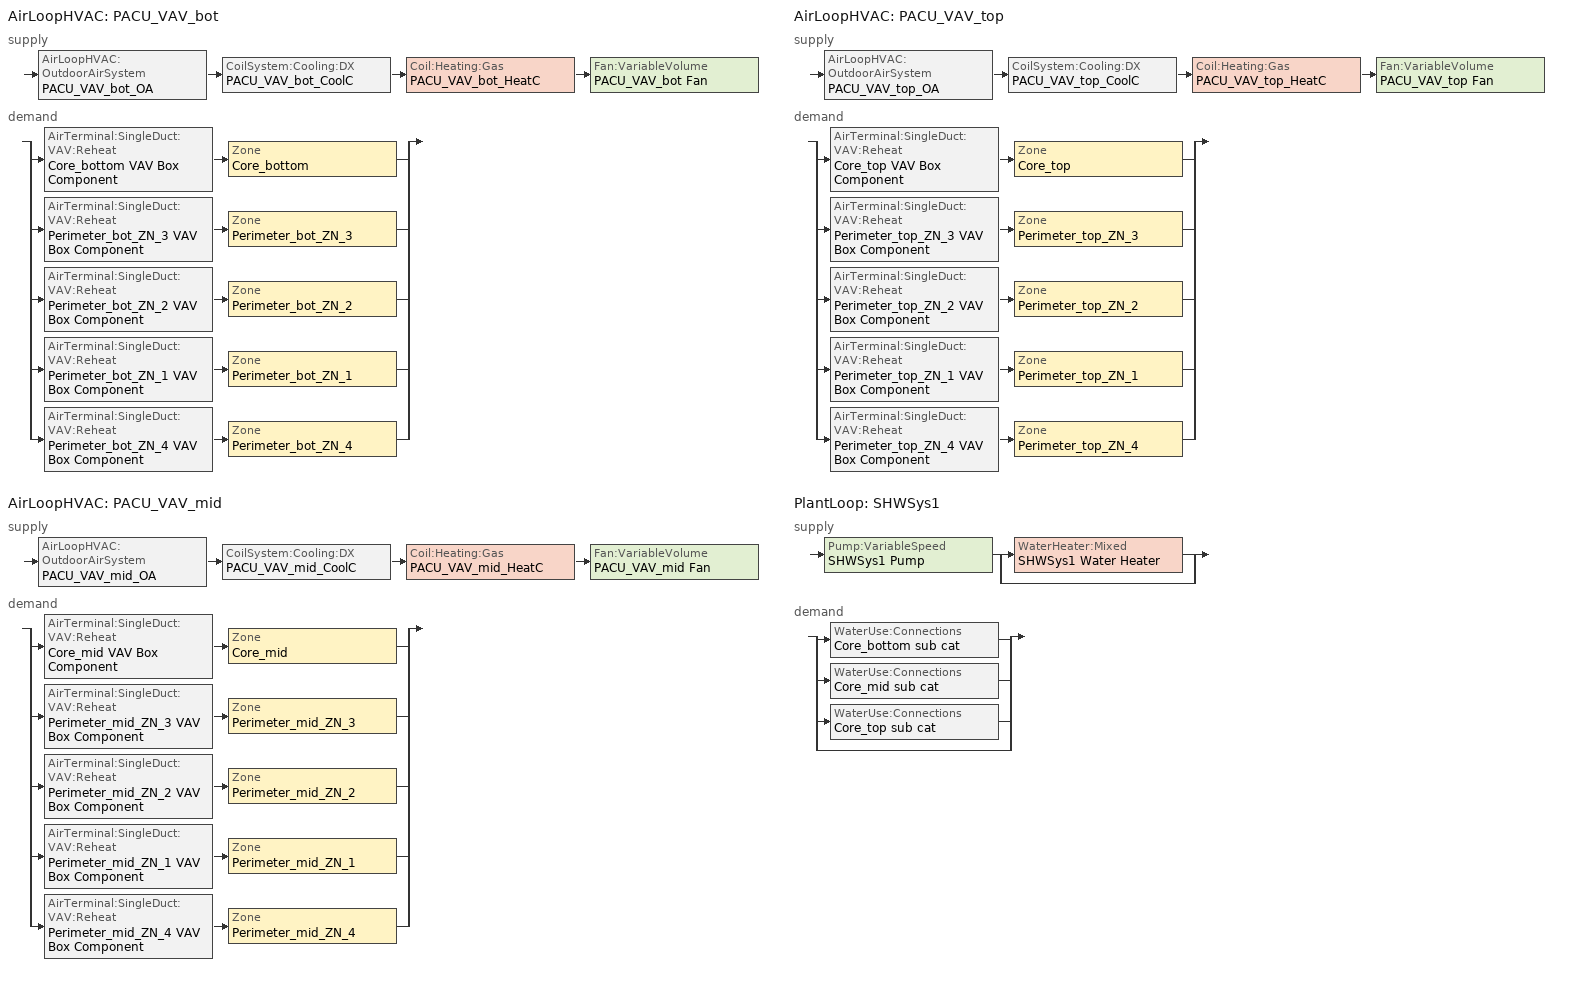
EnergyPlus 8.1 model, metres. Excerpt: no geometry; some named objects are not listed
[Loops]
AirLoopHVAC 'PACU_VAV_bot'
 supply: AirLoopHVAC:OutdoorAirSystem 'PACU_VAV_bot_OA' > CoilSystem:Cooling:DX 'PACU_VAV_bot_CoolC' > Coil:Heating:Gas 'PACU_VAV_bot_HeatC' > Fan:VariableVolume 'PACU_VAV_bot Fan'
 demand: split
  | AirTerminal:SingleDuct:VAV:Reheat 'Core_bottom VAV Box Component' > Zone 'Core_bottom'
  | AirTerminal:SingleDuct:VAV:Reheat 'Perimeter_bot_ZN_3 VAV Box Component' > Zone 'Perimeter_bot_ZN_3'
  | AirTerminal:SingleDuct:VAV:Reheat 'Perimeter_bot_ZN_2 VAV Box Component' > Zone 'Perimeter_bot_ZN_2'
  | AirTerminal:SingleDuct:VAV:Reheat 'Perimeter_bot_ZN_1 VAV Box Component' > Zone 'Perimeter_bot_ZN_1'
  | AirTerminal:SingleDuct:VAV:Reheat 'Perimeter_bot_ZN_4 VAV Box Component' > Zone 'Perimeter_bot_ZN_4'
AirLoopHVAC 'PACU_VAV_mid'
 supply: AirLoopHVAC:OutdoorAirSystem 'PACU_VAV_mid_OA' > CoilSystem:Cooling:DX 'PACU_VAV_mid_CoolC' > Coil:Heating:Gas 'PACU_VAV_mid_HeatC' > Fan:VariableVolume 'PACU_VAV_mid Fan'
 demand: split
  | AirTerminal:SingleDuct:VAV:Reheat 'Core_mid VAV Box Component' > Zone 'Core_mid'
  | AirTerminal:SingleDuct:VAV:Reheat 'Perimeter_mid_ZN_3 VAV Box Component' > Zone 'Perimeter_mid_ZN_3'
  | AirTerminal:SingleDuct:VAV:Reheat 'Perimeter_mid_ZN_2 VAV Box Component' > Zone 'Perimeter_mid_ZN_2'
  | AirTerminal:SingleDuct:VAV:Reheat 'Perimeter_mid_ZN_1 VAV Box Component' > Zone 'Perimeter_mid_ZN_1'
  | AirTerminal:SingleDuct:VAV:Reheat 'Perimeter_mid_ZN_4 VAV Box Component' > Zone 'Perimeter_mid_ZN_4'
AirLoopHVAC 'PACU_VAV_top'
 supply: AirLoopHVAC:OutdoorAirSystem 'PACU_VAV_top_OA' > CoilSystem:Cooling:DX 'PACU_VAV_top_CoolC' > Coil:Heating:Gas 'PACU_VAV_top_HeatC' > Fan:VariableVolume 'PACU_VAV_top Fan'
 demand: split
  | AirTerminal:SingleDuct:VAV:Reheat 'Core_top VAV Box Component' > Zone 'Core_top'
  | AirTerminal:SingleDuct:VAV:Reheat 'Perimeter_top_ZN_3 VAV Box Component' > Zone 'Perimeter_top_ZN_3'
  | AirTerminal:SingleDuct:VAV:Reheat 'Perimeter_top_ZN_2 VAV Box Component' > Zone 'Perimeter_top_ZN_2'
  | AirTerminal:SingleDuct:VAV:Reheat 'Perimeter_top_ZN_1 VAV Box Component' > Zone 'Perimeter_top_ZN_1'
  | AirTerminal:SingleDuct:VAV:Reheat 'Perimeter_top_ZN_4 VAV Box Component' > Zone 'Perimeter_top_ZN_4'
PlantLoop 'SHWSys1'
 supply: Pump:VariableSpeed 'SHWSys1 Pump' > split
  | WaterHeater:Mixed 'SHWSys1 Water Heater'
  | bypass
 demand: split
  | WaterUse:Connections 'Core_bottom sub cat'
  | WaterUse:Connections 'Core_mid sub cat'
  | WaterUse:Connections 'Core_top sub cat'
  | bypass
[DesignSpecification:OutdoorAir] Outdoor Air Flow per Zone {m3/s}=0
Name | Outdoor Air Method | Outdoor Air Flow per Zone Floor Area {m3/s-m2} | Outdoor Air Flow per Person {m3/s-person}
SZ DSOA Core_bottom; SZ DSOA Core_mid; SZ DSOA Core_top; SZ DSOA Perimeter_top_ZN_3; SZ DSOA Perimeter_top_ZN_2; SZ DSOA Perimeter_top_ZN_1; SZ DSOA Perimeter_top_ZN_4; SZ DSOA Perimeter_bot_ZN_3; SZ DSOA Perimeter_bot_ZN_2; SZ DSOA Perimeter_bot_ZN_1; SZ DSOA Perimeter_bot_ZN_4; SZ DSOA Perimeter_mid_ZN_3; SZ DSOA Perimeter_mid_ZN_2; SZ DSOA Perimeter_mid_ZN_1; SZ DSOA Perimeter_mid_ZN_4 | Flow/Area | 0.000431773
Zone Ventilation DCV | Sum | 0.00031 | 0.00236
[Sizing:Zone] Zone Cooling Design Supply Air Temperature Input Method=SupplyAirTemperature; Zone Cooling Design Supply Air Temperature {C}=12.8; Zone Heating Design Supply Air Temperature Input Method=SupplyAirTemperature; Zone Heating Design Supply Air Temperature {C}=40; Zone Cooling Design Supply Air Humidity Ratio {kgWater/kgDryAir}=0.0085; Zone Heating Design Supply Air Humidity Ratio {kgWater/kgDryAir}=0.008; Zone Heating Sizing Factor=0; Zone Cooling Sizing Factor=0; Cooling Design Air Flow Method=DesignDay; Cooling Design Air Flow Rate {m3/s}=0; Cooling Minimum Air Flow {m3/s}=0; Cooling Minimum Air Flow Fraction=0; Heating Design Air Flow Method=DesignDay; Heating Design Air Flow Rate {m3/s}=0
Name | Design Specification Outdoor Air Object
Core_bottom | SZ DSOA Core_bottom
Core_mid | SZ DSOA Core_mid
Core_top | SZ DSOA Core_top
Perimeter_top_ZN_3 | SZ DSOA Perimeter_top_ZN_3
Perimeter_top_ZN_2 | SZ DSOA Perimeter_top_ZN_2
Perimeter_top_ZN_1 | SZ DSOA Perimeter_top_ZN_1
Perimeter_top_ZN_4 | SZ DSOA Perimeter_top_ZN_4
Perimeter_bot_ZN_3 | SZ DSOA Perimeter_bot_ZN_3
Perimeter_bot_ZN_2 | SZ DSOA Perimeter_bot_ZN_2
Perimeter_bot_ZN_1 | SZ DSOA Perimeter_bot_ZN_1
Perimeter_bot_ZN_4 | SZ DSOA Perimeter_bot_ZN_4
Perimeter_mid_ZN_3 | SZ DSOA Perimeter_mid_ZN_3
Perimeter_mid_ZN_2 | SZ DSOA Perimeter_mid_ZN_2
Perimeter_mid_ZN_1 | SZ DSOA Perimeter_mid_ZN_1
Perimeter_mid_ZN_4 | SZ DSOA Perimeter_mid_ZN_4
[Sizing:System] Type of Load to Size On=Sensible; Design Outdoor Air Flow Rate {m3/s}=Autosize; Minimum System Air Flow Ratio=0.3; Preheat Design Temperature {C}=7; Preheat Design Humidity Ratio {kgWater/kgDryAir}=0.008; Precool Design Temperature {C}=12.8; Precool Design Humidity Ratio {kgWater/kgDryAir}=0.008; Central Cooling Design Supply Air Temperature {C}=12.8; Central Heating Design Supply Air Temperature {C}=12.8; Sizing Option=Coincident; 100% Outdoor Air in Cooling=No; 100% Outdoor Air in Heating=No; Central Cooling Design Supply Air Humidity Ratio {kgWater/kgDryAir}=0.0085; Central Heating Design Supply Air Humidity Ratio {kgWater/kgDryAir}=0.008; Cooling Design Air Flow Method=DesignDay; Cooling Design Air Flow Rate {m3/s}=0; Heating Design Air Flow Method=DesignDay; Heating Design Air Flow Rate {m3/s}=0; System Outdoor Air Method=ZoneSum
PACU_VAV_bot; PACU_VAV_mid; PACU_VAV_top
[Sizing:Plant]
SHWSys1: Loop Type=Heating; Design Loop Exit Temperature {C}=60; Loop Design Temperature Difference {deltaC}=5
[ZoneControl:Thermostat] Control Type Schedule=Dual Zone Control Type Sched
Name | Zone or ZoneList | Control 1
Core_bottom Thermostat | Core_bottom | Core_bottom DualSPSched
Core_mid Thermostat | Core_mid | Core_mid DualSPSched
Core_top Thermostat | Core_top | Core_top DualSPSched
Perimeter_top_ZN_3 Thermostat | Perimeter_top_ZN_3 | Perimeter_top_ZN_3 DualSPSched
Perimeter_top_ZN_2 Thermostat | Perimeter_top_ZN_2 | Perimeter_top_ZN_2 DualSPSched
Perimeter_top_ZN_1 Thermostat | Perimeter_top_ZN_1 | Perimeter_top_ZN_1 DualSPSched
Perimeter_top_ZN_4 Thermostat | Perimeter_top_ZN_4 | Perimeter_top_ZN_4 DualSPSched
Perimeter_bot_ZN_3 Thermostat | Perimeter_bot_ZN_3 | Perimeter_bot_ZN_3 DualSPSched
Perimeter_bot_ZN_2 Thermostat | Perimeter_bot_ZN_2 | Perimeter_bot_ZN_2 DualSPSched
Perimeter_bot_ZN_1 Thermostat | Perimeter_bot_ZN_1 | Perimeter_bot_ZN_1 DualSPSched
Perimeter_bot_ZN_4 Thermostat | Perimeter_bot_ZN_4 | Perimeter_bot_ZN_4 DualSPSched
Perimeter_mid_ZN_3 Thermostat | Perimeter_mid_ZN_3 | Perimeter_mid_ZN_3 DualSPSched
Perimeter_mid_ZN_2 Thermostat | Perimeter_mid_ZN_2 | Perimeter_mid_ZN_2 DualSPSched
Perimeter_mid_ZN_1 Thermostat | Perimeter_mid_ZN_1 | Perimeter_mid_ZN_1 DualSPSched
Perimeter_mid_ZN_4 Thermostat | Perimeter_mid_ZN_4 | Perimeter_mid_ZN_4 DualSPSched
[ThermostatSetpoint:DualSetpoint] Heating Setpoint Temperature Schedule=HtgSetP_Sch; Cooling Setpoint Temperature Schedule=ClgSetP_Sch
Core_bottom DualSPSched; Core_mid DualSPSched; Core_top DualSPSched; Perimeter_top_ZN_3 DualSPSched; Perimeter_top_ZN_2 DualSPSched; Perimeter_top_ZN_1 DualSPSched; Perimeter_top_ZN_4 DualSPSched; Perimeter_bot_ZN_3 DualSPSched; Perimeter_bot_ZN_2 DualSPSched; Perimeter_bot_ZN_1 DualSPSched; Perimeter_bot_ZN_4 DualSPSched; Perimeter_mid_ZN_3 DualSPSched; Perimeter_mid_ZN_2 DualSPSched; Perimeter_mid_ZN_1 DualSPSched; Perimeter_mid_ZN_4 DualSPSched
[AirTerminal:SingleDuct:VAV:Reheat] Availability Schedule=ALWAYS_ON; Zone Minimum Air Flow Input Method=Constant; Constant Minimum Air Flow Fraction=0.25; Maximum Hot Water or Steam Flow Rate {m3/s}=AUTOSIZE; Minimum Hot Water or Steam Flow Rate {m3/s}=0; Convergence Tolerance=0.001; Damper Heating Action=Normal
Name | Maximum Air Flow Rate {m3/s} | Reheat Coil
Core_bottom VAV Box Component | 2.86866 | Core_bottom VAV Box Reheat Coil
Core_mid VAV Box Component | 4.1513 | Core_mid VAV Box Reheat Coil
Core_top VAV Box Component | 4.865 | Core_top VAV Box Reheat Coil
Perimeter_top_ZN_3 VAV Box Component | 1.78081 | Perimeter_top_ZN_3 VAV Box Reheat Coil
Perimeter_top_ZN_1 VAV Box Component | 1.94039 | Perimeter_top_ZN_1 VAV Box Reheat Coil
Perimeter_bot_ZN_3 VAV Box Component | 1.33075 | Perimeter_bot_ZN_3 VAV Box Reheat Coil
Perimeter_bot_ZN_2 VAV Box Component | 1.41368 | Perimeter_bot_ZN_2 VAV Box Reheat Coil
Perimeter_bot_ZN_1 VAV Box Component | 1.41299 | Perimeter_bot_ZN_1 VAV Box Reheat Coil
Perimeter_bot_ZN_4 VAV Box Component | 1.24176 | Perimeter_bot_ZN_4 VAV Box Reheat Coil
Perimeter_mid_ZN_3 VAV Box Component | 1.51677 | Perimeter_mid_ZN_3 VAV Box Reheat Coil
Perimeter_mid_ZN_1 VAV Box Component | 1.65264 | Perimeter_mid_ZN_1 VAV Box Reheat Coil
Perimeter_top_ZN_2 VAV Box Component | 1.5976 | Perimeter_top_ZN_2 VAV Box Reheat Coil
Perimeter_top_ZN_4 VAV Box Component | 1.64259 | Perimeter_top_ZN_4 VAV Box Reheat Coil
Perimeter_mid_ZN_2 VAV Box Component | 1.54592 | Perimeter_mid_ZN_2 VAV Box Reheat Coil
Perimeter_mid_ZN_4 VAV Box Component | 1.45901 | Perimeter_mid_ZN_4 VAV Box Reheat Coil
[Fan:ZoneExhaust] Availability Schedule=HVACOperationSchd; Fan Total Efficiency=0.45; Pressure Rise {Pa}=187.5; Maximum Flow Rate {m3/s}=0.5
Core_bottom Exhaust Fan; Core_mid Exhaust Fan; Core_top Exhaust Fan
[Zone equipment]
Core_bottom: Core_bottom Exhaust Fan, Core_bottom VAV Box Component
Core_mid: Core_mid Exhaust Fan, Core_mid VAV Box Component
Core_top: Core_top Exhaust Fan, Core_top VAV Box Component
Perimeter_top_ZN_3: Perimeter_top_ZN_3 VAV Box Component
Perimeter_top_ZN_2: Perimeter_top_ZN_2 VAV Box Component
Perimeter_top_ZN_1: Perimeter_top_ZN_1 VAV Box Component
Perimeter_top_ZN_4: Perimeter_top_ZN_4 VAV Box Component
Perimeter_bot_ZN_3: Perimeter_bot_ZN_3 VAV Box Component
Perimeter_bot_ZN_2: Perimeter_bot_ZN_2 VAV Box Component
Perimeter_bot_ZN_1: Perimeter_bot_ZN_1 VAV Box Component
Perimeter_bot_ZN_4: Perimeter_bot_ZN_4 VAV Box Component
Perimeter_mid_ZN_3: Perimeter_mid_ZN_3 VAV Box Component
Perimeter_mid_ZN_2: Perimeter_mid_ZN_2 VAV Box Component
Perimeter_mid_ZN_1: Perimeter_mid_ZN_1 VAV Box Component
Perimeter_mid_ZN_4: Perimeter_mid_ZN_4 VAV Box Component
[Fan:VariableVolume] Fan Total Efficiency=0.42; Pressure Rise {Pa}=1120.5; Fan Power Minimum Flow Rate Input Method=Fraction; Fan Power Minimum Flow Fraction=0.25; Motor Efficiency=0.64; Motor In Airstream Fraction=0.25; Fan Power Coefficient 1=0.0704289; Fan Power Coefficient 2=0.38533; Fan Power Coefficient 3=-0.460864; Fan Power Coefficient 4=1.0092; Fan Power Coefficient 5=0
Name | Availability Schedule | Maximum Flow Rate {m3/s}
PACU_VAV_bot Fan | HVACOperationSchd 1 | 7.10842
PACU_VAV_mid Fan | HVACOperationSchd 2 | 8.98597
PACU_VAV_top Fan | HVACOperationSchd 3 | 11.25698
[FanPerformance:NightVentilation] Fan Total Efficiency=0.42; Pressure Rise {Pa}=560; Maximum Flow Rate {m3/s}=autosize; Motor Efficiency=0.64; Motor in Airstream Fraction=1
Name | Fan
 | PACU_VAV_bot Fan
 | PACU_VAV_mid Fan
 | PACU_VAV_top Fan
[Coil:Cooling:DX:TwoSpeed] Availability Schedule=Night Cycle Availability; High Speed Rated Sensible Heat Ratio=AUTOSIZE; High Speed Gross Rated Cooling COP {W/W}=2.61; Total Cooling Capacity Function of Temperature Curve=FURNACE_PACU_VAV_CoolCCarrier48TM014_12tons_CapFT; Total Cooling Capacity Function of Flow Fraction Curve=FURNACE_PACU_VAV_CoolCCarrier48TM014_12tons_FFF; Energy Input Ratio Function of Temperature Curve=FURNACE_PACU_VAV_CoolCCarrier48TM014_12tons_EIRFT; Energy Input Ratio Function of Flow Fraction Curve=FURNACE_PACU_VAV_CoolCCarrier48TM014_12tons_EIRFFF; Part Load Fraction Correlation Curve=FURNACE_PACU_VAV_CoolCIEA_HVAC_BESTEST_9ton-PLR; Low Speed Gross Rated Sensible Heat Ratio=0.69; Low Speed Gross Rated Cooling COP {W/W}=2.1; Low Speed Total Cooling Capacity Function of Temperature Curve=FURNACE_PACU_VAV_CoolCCarrier48TM014_12tons_CapFT; Low Speed Energy Input Ratio Function of Temperature Curve=FURNACE_PACU_VAV_CoolCCarrier48TM014_12tons_EIRFT
Name | High Speed Gross Rated Total Cooling Capacity {W} | High Speed Rated Air Flow Rate {m3/s} | Low Speed Gross Rated Total Cooling Capacity {W} | Low Speed Rated Air Flow Rate {m3/s}
PACU_VAV_bot_CoolC DXCoil | 94135.7 | 7.10842 | 31375.4 | 2.36924
PACU_VAV_mid_CoolC DXCoil | 119000 | 8.98597 | 39662.6 | 2.99502
PACU_VAV_top_CoolC DXCoil | 149074 | 11.25698 | 49686.5 | 3.75195
[Coil:Heating:Electric] Availability Schedule=Night Cycle Availability; Efficiency=1
Name | Nominal Capacity {W}
Core_bottom VAV Box Reheat Coil | 36821.8
Core_mid VAV Box Reheat Coil | 53285.5
Core_top VAV Box Reheat Coil | 62446.6
Perimeter_top_ZN_3 VAV Box Reheat Coil | 22858.2
Perimeter_top_ZN_2 VAV Box Reheat Coil | 20506.6
Perimeter_top_ZN_1 VAV Box Reheat Coil | 24906.6
Perimeter_top_ZN_4 VAV Box Reheat Coil | 21084.1
Perimeter_bot_ZN_3 VAV Box Reheat Coil | 17081.4
Perimeter_bot_ZN_2 VAV Box Reheat Coil | 18145.9
Perimeter_bot_ZN_1 VAV Box Reheat Coil | 18137
Perimeter_bot_ZN_4 VAV Box Reheat Coil | 15939.1
Perimeter_mid_ZN_3 VAV Box Reheat Coil | 19469
Perimeter_mid_ZN_2 VAV Box Reheat Coil | 19843.3
Perimeter_mid_ZN_1 VAV Box Reheat Coil | 21213.1
Perimeter_mid_ZN_4 VAV Box Reheat Coil | 18727.6
[Coil:Heating:Gas] Availability Schedule=Night Cycle Availability; Gas Burner Efficiency=0.8; Nominal Capacity {W}=0; Parasitic Electric Load {W}=0; Part Load Fraction Correlation Curve=Gas Furnace PLF-FPLR; Parasitic Gas Load {W}=0
PACU_VAV_bot_HeatC; PACU_VAV_mid_HeatC; PACU_VAV_top_HeatC
[CoilSystem:Cooling:DX] Availability Schedule=Night Cycle Availability
Name | Cooling Coil
PACU_VAV_bot_CoolC | PACU_VAV_bot_CoolC DXCoil
PACU_VAV_mid_CoolC | PACU_VAV_mid_CoolC DXCoil
PACU_VAV_top_CoolC | PACU_VAV_top_CoolC DXCoil
[Controller:OutdoorAir] Minimum Outdoor Air Flow Rate {m3/s}=0; Maximum Outdoor Air Flow Rate {m3/s}=AUTOSIZE; Economizer Control Type=NoEconomizer; Economizer Control Action Type=ModulateFlow; Lockout Type=NoLockout; Minimum Limit Type=FixedMinimum; Minimum Outdoor Air Schedule=MinOA_Sched; Minimum Fraction of Outdoor Air Schedule=MinOAFracSch_DCV; Maximum Fraction of Outdoor Air Schedule=MaxOAFracSch_Base; Heat Recovery Bypass Control Type=BypassWhenOAFlowGreaterThanMinimum
Name | Mechanical Ventilation Controller
PACU_VAV_bot_OA_Controller | VAV_bot DCV
PACU_VAV_mid_OA_Controller | VAV_mid DCV
PACU_VAV_top_OA_Controller | VAV_top DCV
[Controller:MechanicalVentilation]
VAV_bot DCV: DCV_Sched, Yes, ZoneSum, Perimeter_bot_ZN_1, Zone Ventilation DCV, DCV ZADE, Perimeter_bot_ZN_2, Zone Ventilation DCV, DCV ZADE, Perimeter_bot_ZN_3, Zone Ventilation DCV, DCV ZADE, Perimeter_bot_ZN_4, Zone Ventilation DCV, DCV ZADE, Core_bottom, Zone Ventilation DCV, DCV ZADE
VAV_mid DCV: DCV_Sched, Yes, ZoneSum, Perimeter_mid_ZN_1, Zone Ventilation DCV, DCV ZADE, Perimeter_mid_ZN_2, Zone Ventilation DCV, DCV ZADE, Perimeter_mid_ZN_3, Zone Ventilation DCV, DCV ZADE, Perimeter_mid_ZN_4, Zone Ventilation DCV, DCV ZADE, Core_mid, Zone Ventilation DCV, DCV ZADE
VAV_top DCV: DCV_Sched, Yes, ZoneSum, Perimeter_top_ZN_1, Zone Ventilation DCV, DCV ZADE, Perimeter_top_ZN_2, Zone Ventilation DCV, DCV ZADE, Perimeter_top_ZN_3, Zone Ventilation DCV, DCV ZADE, Perimeter_top_ZN_4, Zone Ventilation DCV, DCV ZADE, Core_top, Zone Ventilation DCV, DCV ZADE
[DesignSpecification:ZoneAirDistribution]
DCV ZADE: Zone Air Distribution Effectiveness in Cooling Mode=1; Zone Air Distribution Effectiveness in Heating Mode=0.8
[AirLoopHVAC] Design Supply Air Flow Rate {m3/s}=AUTOSIZE
PACU_VAV_bot; PACU_VAV_mid; PACU_VAV_top
[Pump:VariableSpeed]
SHWSys1 Pump: Rated Flow Rate {m3/s}=AUTOSIZE; Rated Pump Head {Pa}=0.001; Rated Power Consumption {W}=AUTOSIZE; Motor Efficiency=1; Fraction of Motor Inefficiencies to Fluid Stream=0; Coefficient 1 of the Part Load Performance Curve=0; Coefficient 2 of the Part Load Performance Curve=1; Coefficient 3 of the Part Load Performance Curve=0; Coefficient 4 of the Part Load Performance Curve=0; Minimum Flow Rate {m3/s}=0; Pump Control Type=Intermittent
[WaterHeater:Mixed]
SHWSys1 Water Heater: Tank Volume {m3}=0.76; Setpoint Temperature Schedule=SHWSys1 Water Heater Setpoint Temperature Schedule; Deadband Temperature Difference {deltaC}=2; Maximum Temperature Limit {C}=82.2222; Heater Control Type=Cycle; Heater Maximum Capacity {W}=116640; Heater Fuel Type=NATURALGAS; Heater Thermal Efficiency=0.8; Off Cycle Parasitic Fuel Consumption Rate {W}=20; Off Cycle Parasitic Fuel Type=NATURALGAS; Off Cycle Parasitic Heat Fraction to Tank=0.8; On Cycle Parasitic Fuel Type=NATURALGAS; Ambient Temperature Indicator=Schedule; Ambient Temperature Schedule=SHWSys1 Water Heater Ambient Temperature Schedule; Off Cycle Loss Coefficient to Ambient Temperature {W/K}=8.13; On Cycle Loss Coefficient to Ambient Temperature {W/K}=8.13; Use Side Effectiveness=1; Source Side Effectiveness=1; Use Side Design Flow Rate {m3/s}=AUTOSIZE; Source Side Design Flow Rate {m3/s}=AUTOSIZE; Indirect Water Heating Recovery Time {hr}=1.5
[PlantLoop]
SHWSys1: Fluid Type=WATER; Plant Equipment Operation Scheme=SHWSys1 Loop Operation Scheme List; Maximum Loop Temperature {C}=48.9; Minimum Loop Temperature {C}=10; Maximum Loop Flow Rate {m3/s}=AUTOSIZE; Minimum Loop Flow Rate {m3/s}=0; Plant Loop Volume {m3}=AUTOSIZE; Load Distribution Scheme=Optimal
[PlantEquipmentList]
SHWSys1 Equipment List: SHWSys1 Water Heater
[PlantEquipmentOperation:HeatingLoad]
SHWSys1 Operation Scheme: Load Range 1 Lower Limit {W}=0; Load Range 1 Upper Limit {W}=1000000000000000; Range 1 Equipment List=SHWSys1 Equipment List
[PlantEquipmentOperationSchemes]
SHWSys1 Loop Operation Scheme List: Control Scheme 1=SHWSys1 Operation Scheme; Control Scheme 1 Schedule=PlantOnSched
[EnergyManagementSystem:Actuator] Actuated Component Type=Fan; Actuated Component Control Type=Fan Pressure Rise
Name | Actuated Component Unique
FPR_1; FPR1 | PACU_VAV_bot Fan
FPR_2; FPR2 | PACU_VAV_mid Fan
FPR_3; FPR3 | PACU_VAV_top Fan
[EnergyManagementSystem:OutputVariable] Type of Data in Variable=Averaged; Update Frequency=SystemTimestep; EMS Program or Subroutine=SP_Reset
Name | EMS Variable
PACU_VAV_bot Fan Pressure Rise | FPR_1
PACU_VAV_mid Fan Pressure Rise | FPR_2
PACU_VAV_top Fan Pressure Rise | FPR_3
[EnergyManagementSystem:Sensor] Output:Variable or Output:Meter=Zone Air Terminal VAV Damper Position
Name | Output:Variable or Output:Meter Index Key
VAV1_1 | Core_bottom VAV Box Component
VAV1_2 | Perimeter_bot_ZN_1 VAV Box Component
VAV1_3 | Perimeter_bot_ZN_2 VAV Box Component
VAV1_4 | Perimeter_bot_ZN_3 VAV Box Component
VAV1_5 | Perimeter_bot_ZN_4 VAV Box Component
VAV2_1 | Core_mid VAV Box Component
VAV2_2 | Perimeter_mid_ZN_1 VAV Box Component
VAV2_3 | Perimeter_mid_ZN_2 VAV Box Component
VAV2_4 | Perimeter_mid_ZN_3 VAV Box Component
VAV2_5 | Perimeter_mid_ZN_4 VAV Box Component
VAV3_1 | Core_top VAV Box Component
VAV3_2 | Perimeter_top_ZN_1 VAV Box Component
VAV3_3 | Perimeter_top_ZN_2 VAV Box Component
VAV3_4 | Perimeter_top_ZN_3 VAV Box Component
VAV3_5 | Perimeter_top_ZN_4 VAV Box Component
[AvailabilityManager:NightVentilation] Applicability Schedule=Night Purge Availability; Fan Schedule=HVACOperationSchd; Ventilation Temperature Schedule=NightPurge_HTGSETP_SCH; Ventilation Temperature Difference {deltaC}=2; Ventilation Temperature Low Limit {C}=15; Night Venting Flow Fraction=0.35
Name | Control Zone
Night Purge PACU_VAV_bot | Core_bottom
Night Purge PACU_VAV_mid | Core_mid
Night Purge PACU_VAV_top | Core_top
[SetpointManager:Scheduled] Control Variable=Temperature
Name | Schedule | Setpoint Node or NodeList
SHWSys1 Loop Setpoint Manager | SHWSys1-Loop-Temp-Schedule | SHWSys1 Supply Outlet Node
PACU_VAV_bot SAT setpoint | VAV-Supply-Air-Temp-Sch | PACU_VAV_bot Supply Equipment Outlet Node
PACU_VAV_mid SAT setpoint | VAV-Supply-Air-Temp-Sch | PACU_VAV_mid Supply Equipment Outlet Node
PACU_VAV_top SAT setpoint | VAV-Supply-Air-Temp-Sch | PACU_VAV_top Supply Equipment Outlet Node
[SetpointManager:MixedAir] Control Variable=Temperature
Name | Setpoint Node or NodeList
PACU_VAV_bot_CoolC SAT Manager | PACU_VAV_bot_CoolC-PACU_VAV_bot_HeatCNode
PACU_VAV_bot_HeatC MixedAir Manager | PACU_VAV_bot_HeatC-PACU_VAV_bot FanNode
PACU_VAV_bot_OAMixed Air Temp Manager | PACU_VAV_bot_OA-PACU_VAV_bot_CoolCNode
PACU_VAV_mid_CoolC SAT Manager | PACU_VAV_mid_CoolC-PACU_VAV_mid_HeatCNode
PACU_VAV_mid_HeatC MixedAir Manager | PACU_VAV_mid_HeatC-PACU_VAV_mid FanNode
PACU_VAV_mid_OAMixed Air Temp Manager | PACU_VAV_mid_OA-PACU_VAV_mid_CoolCNode
PACU_VAV_top_CoolC SAT Manager | PACU_VAV_top_CoolC-PACU_VAV_top_HeatCNode
PACU_VAV_top_HeatC MixedAir Manager | PACU_VAV_top_HeatC-PACU_VAV_top FanNode
PACU_VAV_top_OAMixed Air Temp Manager | PACU_VAV_top_OA-PACU_VAV_top_CoolCNode
[WaterUse:Equipment] Peak Flow Rate {m3/s}=2.320E-5; Flow Rate Fraction Schedule=BLDG_SWH_SCH
Name | Target Temperature Schedule | Zone | Sensible Fraction Schedule | Latent Fraction Schedule
Core_bottom sub cat | Core_bottom sub cat Temp Sched | Core_bottom | Core_bottom sub cat Sensible fract sched | Core_bottom sub cat Latent fract sched
Core_mid sub cat | Core_mid sub cat Temp Sched | Core_mid | Core_mid sub cat Sensible fract sched | Core_mid sub cat Latent fract sched
Core_top sub cat | Core_top sub cat Temp Sched | Core_top | Core_top sub cat Sensible fract sched | Core_top sub cat Latent fract sched
[WaterUse:Connections]
Name | Water Use Equipment 1
Core_bottom sub cat | Core_bottom sub cat
Core_mid sub cat | Core_mid sub cat
Core_top sub cat | Core_top sub cat
[FaultModel:TemperatureSensorOffset:OutdoorAir] Availability Schedule=ALWAYS_ON; Temperature Sensor Offset {deltaC}=3
Name | Controller Object
VAV_bot OA Sensor Bias | PACU_VAV_bot_OA_Controller
VAV_mid OA Sensor Bias | PACU_VAV_mid_OA_Controller
VAV_top OA Sensor Bias | PACU_VAV_top_OA_Controller
[FaultModel:TemperatureSensorOffset:ReturnAir] Availability Schedule=ALWAYS_ON; Temperature Sensor Offset {deltaC}=-3
Name | Controller Object
VAV_bot RA Sensor Bias | PACU_VAV_bot_OA_Controller
VAV_mid RA Sensor Bias | PACU_VAV_mid_OA_Controller
VAV_top RA Sensor Bias | PACU_VAV_top_OA_Controller
[Schedule:Compact]
ALWAYS_ON; PlantOnSched: Through: 12/31, For: AllDays, Until: 24:00, 1
HVACOperationSchd 1; HVACOperationSchd 2; HVACOperationSchd 3: Through: 12/31, For: Weekdays SummerDesignDay WinterDesignDay, Until: 08:00, 0, Until: 22:00, 1, Until: 24:00, 0, For: Saturday, Until: 08:00, 0, Until: 18:00, 1, Until: 24:00, 0, For: Sunday Holidays AllOtherDays, Until: 24:00, 0
Night Cycle Availability: Through: 12/31, For: Weekdays SummerDesignDay WinterDesignDay, Until: 04:00, 1, Until: 8:00, 0, Until: 24:00, 1, For: Saturday, Until: 04:00, 1, Until: 8:00, 0, Until: 24:00, 1, For: Sunday Holidays AllOtherDays, Until: 07:00, 1, Until: 18:00, 1, Until: 24:00, 1
HVACOperationSchd: Through: 12/31, For: Weekdays SummerDesignDay WinterDesignDay, Until: 05:00, 0, Until: 22:00, 1, Until: 24:00, 0, For: Saturday, Until: 05:00, 0, Until: 18:00, 1, Until: 24:00, 0, For: Sunday Holidays AllOtherDays, Until: 24:00, 0
BLDG_SWH_SCH: Through: 12/31, For: Weekdays SummerDesignDay, Until: 05:00, 0.05, Until: 06:00, 0.08, Until: 07:00, 0.07, Until: 08:00, 0.19, Until: 09:00, 0.35, Until: 10:00, 0.38, Until: 11:00, 0.39, Until: 12:00, 0.47, Until: 13:00, 0.57, Until: 14:00, 0.54, Until: 15:00, 0.34, Until: 16:00, 0.33, Until: 17:00, 0.44, Until: 18:00, 0.26, Until: 19:00, 0.21, Until: 20:00, 0.15, Until: 21:00, 0.17, Until: 22:00, 0.08, Until: 24:00, 0.05, For: Saturday WinterDesignDay, Until: 05:00, 0.05, Until: 06:00, 0.08, Until: 07:00, 0.07, Until: 08:00, 0.11, Until: 09:00, 0.15, Until: 10:00, 0.21, Until: 11:00, 0.19, Until: 12:00, 0.23, Until: 13:00, 0.2, Until: 14:00, 0.19, Until: 15:00, 0.15, Until: 16:00, 0.13, Until: 17:00, 0.14, Until: 21:00, 0.07, Until: 22:00, 0.09, Until: 24:00, 0.05, For: Sunday Holidays AllOtherDays, Until: 05:00, 0.04, Until: 06:00, 0.07, Until: 11:00, 0.04, Until: 13:00, 0.06, Until: 14:00, 0.09, Until: 15:00, 0.06, Until: 21:00, 0.04, Until: 22:00, 0.07, Until: 24:00, 0.04
HTGSETP_SCH: Through: 12/31, For: Weekdays, Until: 05:00, 15.6, Until: 06:00, 19.3, Until: 07:00, 20.3, Until: 22:00, 20.6, Until: 24:00, 15.6, For: SummerDesignDay, Until: 24:00, 18.3, For: WinterDesignDay, Until: 05:00, 18.3, Until: 06:00, 19.3, Until: 07:00, 20.3, Until: 22:00, 21.7, Until: 24:00, 18.3, For: Saturday, Until: 05:00, 15.6, Until: 06:00, 19.3, Until:  07:00, 20.3, Until: 18:00, 20.6, Until: 24:00, 15.6, For: Sunday Holidays AllOtherDays, Until: 24:00, 15.6
CLGSETP_SCH: Through: 12/31, For: Weekdays, Until: 05:00, 26.7, Until: 06:00, 25.2, Until: 07:00, 23.9, Until: 22:00, 23.9, Until: 24:00, 26.7, For: Saturday, Until: 05:00, 26.7, Until: 06:00, 25.2, Until: 07:00, 23.9, Until: 18:00, 23.9, Until: 24:00, 26.7, For: SummerDesignDay, Until: 05:00, 26.7, Until: 06:00, 25.2, Until: 07:00, 23.9, Until: 22:00, 22.8, Until: 24:00, 26.7, For: WinterDesignDay, Until: 24:00, 26.7, For: Sunday Holidays AllOtherDays, Until: 24:00, 26.7
MinOA_Sched: Through: 12/31, For: Weekdays, Until: 08:00, 0, Until: 22:00, 1, Until: 24:00, 0, For: Saturday, Until: 08:00, 0, Until: 18:00, 1, Until: 24:00, 0, For: SummerDesignDay, Until: 24:00, 1, For: WinterDesignDay, Until: 24:00, 1, For: Sunday Holidays AllOtherDays, Until: 06:00, 0, Until: 18:00, 0, Until: 24:00, 0
MinOAFracSch_DCV: Through: 12/31, For: Weekdays, Until: 05:00, 0.1, Until: 22:00, 0.1, Until: 24:00, 0.1, For: Saturday, Until: 05:00, 0.1, Until: 18:00, 0.1, Until: 24:00, 0.1, For: SummerDesignDay WinterDesignDay, Until: 05:00, 0.1, Until: 22:00, 0.3, Until: 24:00, 0.1, For: Sunday Holidays AllOtherDays, Until: 05:00, 0.1, Until: 18:00, 0.1, Until: 24:00, 0.1
MaxOAFracSch_Base: Through: 12/31, For: AllDays, Until: 24:00, 0.7
Dual Zone Control Type Sched: Through: 12/31, For: AllDays, Until: 24:00, 4
VAV-Supply-Air-Temp-Sch: Through: 12/31, For: AllDays, Until: 24:00, 12.8
Core_bottom sub cat Latent fract sched; Core_bottom sub cat Sensible fract sched; Core_mid sub cat Latent fract sched; Core_mid sub cat Sensible fract sched; Core_top sub cat Latent fract sched; Core_top sub cat Sensible fract sched: Through: 12/31, For: AllDays, Until: 24:00, 0
Core_bottom sub cat Temp Sched; Core_mid sub cat Temp Sched; Core_top sub cat Temp Sched: Through: 12/31, For: AllDays, Until: 24:00, 43.3
SHWSys1-Loop-Temp-Schedule; SHWSys1 Water Heater Setpoint Temperature Schedule: Through: 12/31, For: AllDays, Until: 24:00, 48.9
SHWSys1 Water Heater Ambient Temperature Schedule: Through: 12/31, For: AllDays, Until: 24:00, 22
Night Purge Availability: Through: 12/31, For: Weekdays SummerDesignDay WinterDesignDay, Until: 04:00, 0, Until: 5:00, 1, Until: 24:00, 0, For: Saturday, Until: 04:00, 0, Until: 5:00, 1, Until: 24:00, 0, For: Sunday Holidays AllOtherDays, Until: 07:00, 0, Until: 18:00, 0, Until: 24:00, 0
NightPurge_HTGSETP_SCH: Through: 12/31, For: AllDays, Until: 24:00, 21.7
DCV_Sched: Through: 12/31, For: Weekdays SummerDesignDay WinterDesignDay, Until: 07:00, 0, Until: 22:00, 1, Until: 24:00, 0, For: Saturday, Until: 07:00, 0, Until: 18:00, 1, Until: 24:00, 0, For: Sunday Holidays AllOtherDays, Until: 07:00, 0, Until: 18:00, 0, Until: 24:00, 0
[Curve:Quadratic]
Name | Coefficient1 Constant | Coefficient2 x | Coefficient3 x**2 | Minimum Value of x | Maximum Value of x
FURNACE_PACU_VAV_CoolCCarrier48TM014_12tons_FFF | 0.718954 | 0.435436 | -0.154193 | 0.75 | 1.25
FURNACE_PACU_VAV_CoolCCarrier48TM014_12tons_EIRFFF | 1.19525 | -0.306138 | 0.110973 | 0.75 | 1.25
FURNACE_PACU_VAV_CoolCIEA_HVAC_BESTEST_9ton-PLR | 0.771 | 0.229 | 0 | 0 | 1
[Curve:Cubic]
Gas Furnace PLF-FPLR: Coefficient1 Constant=0.8; Coefficient2 x=0.2; Coefficient3 x**2=0; Coefficient4 x**3=0; Minimum Value of x=0; Maximum Value of x=1
[Curve:Biquadratic] Minimum Value of x=16.5556; Maximum Value of x=22.1111; Minimum Value of y=23.7778; Maximum Value of y=47.66
Name | Coefficient1 Constant | Coefficient2 x | Coefficient3 x**2 | Coefficient4 y | Coefficient5 y**2 | Coefficient6 x*y
FURNACE_PACU_VAV_CoolCCarrier48TM014_12tons_CapFT | 1.39072 | -0.0529058 | 0.0018423 | 0.00058267 | -0.000186814 | 0.000265159
FURNACE_PACU_VAV_CoolCCarrier48TM014_12tons_EIRFT | -0.536161 | 0.105138 | -0.00172659 | 0.0149848 | 0.000659948 | -0.0017385
